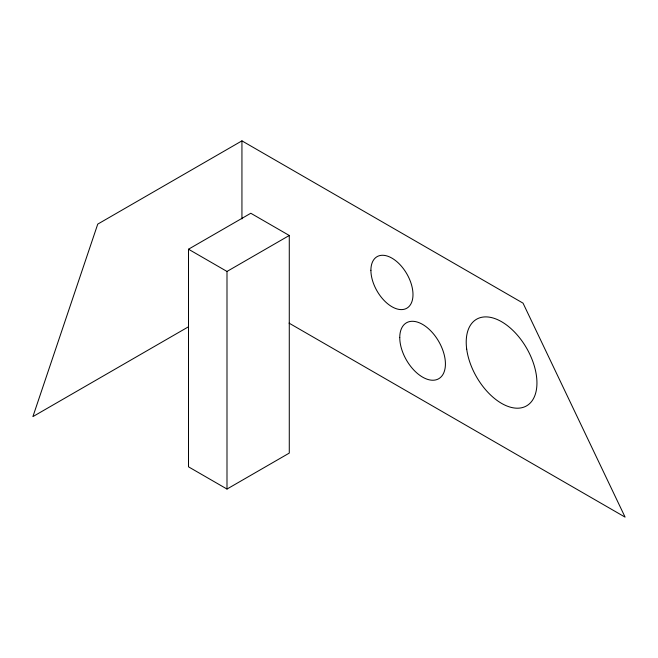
<?xml version="1.0" encoding="UTF-8"?>
<svg xmlns="http://www.w3.org/2000/svg" width="658" height="658" viewBox="0 0 658 658"><rect width="100%" height="100%" fill="white"/><g stroke="black" fill="none" stroke-linecap="round" stroke-linejoin="round"><path stroke-width="0.99" d="M289.059 323.127L625.1 517.139L523.044 303.157L241.938 140.861L97.746 224.115L32.9 416.613L188.566 326.738M188.501 249.218L250.788 213.258L289.281 235.482L289.281 453.091L226.994 489.05L188.501 466.826L188.501 249.218L226.994 271.45L289.281 235.482M241.938 140.861L241.938 218.908M226.994 271.45L226.994 489.05M466.703 349.159A50.008 28.87 60 0 0 524.081 407.039A50.008 28.87 60 0 0 513.956 331.443A50.008 28.87 60 0 0 466.703 349.159M370.906 270.298A29.75 17.174 60 0 0 402.466 309.556A29.75 17.174 60 0 0 402.466 267.477A29.75 17.174 60 0 0 370.906 270.298M399.76 337.579A32.283 18.638 60 0 0 434 380.184A32.283 18.638 60 0 0 434 334.519A32.283 18.638 60 0 0 399.76 337.579"/></g></svg>
